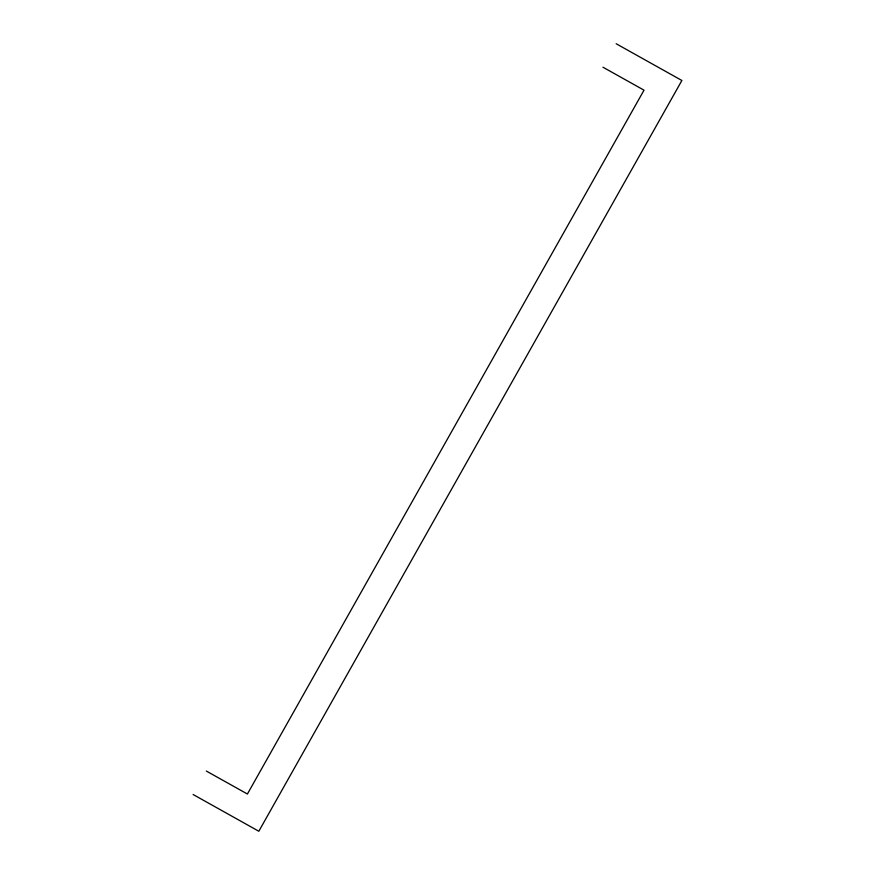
<?xml version="1.0" encoding="UTF-8"?>
<svg xmlns="http://www.w3.org/2000/svg" width="875" height="875" viewBox="0 0 875 875"><rect width="100%" height="100%" fill="white"/><g stroke="black" fill="none" stroke-linecap="round" stroke-linejoin="round"><path stroke-width="1.31" d="M616.175 43.75L681.888 80.489L258.825 831.25L193.113 794.511M602.952 67.211L644.022 90.169L247.406 794.019L206.325 771.05"/></g></svg>
